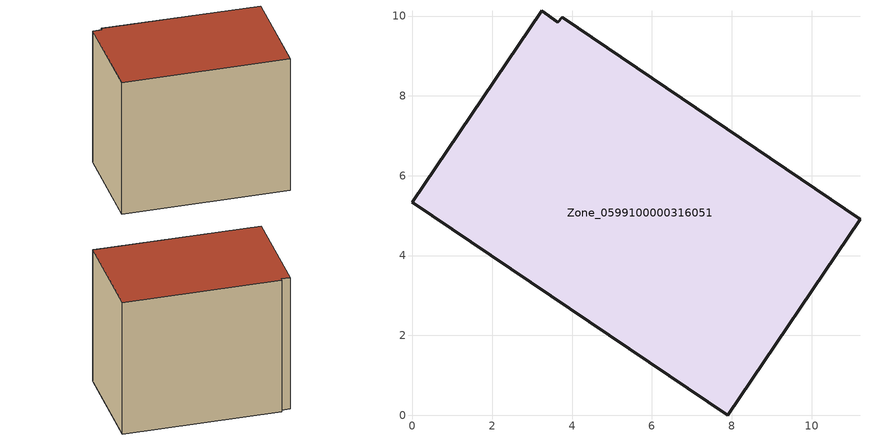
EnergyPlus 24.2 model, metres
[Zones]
Zone_0599100000316051
 floor ground (C_G): 3.75,9.97 11.21,4.91 7.9,0 0,5.34 3.23,10.13 3.64,9.85 z1.54
 wall outside (C_F): 7.9,0 11.21,4.91 3.75,9.97 3.64,9.85 3.23,10.13 0,5.34 7.9,0 z1.54:9.83
 roof outside (C_R): 11.21,4.91 3.75,9.97 3.64,9.85 3.23,10.13 0,5.34 7.9,0 z9.83
[BUILDING]
Pand.0599100000316051: North Axis=0; Terrain=City; Loads Convergence Tolerance Value=0.04; Temperature Convergence Tolerance Value=0.4; Solar Distribution=FullExterior; Maximum Number of Warmup Days=25; Minimum Number of Warmup Days=1
[Site:Location]
Rotterdam.The.Hague.AP_ZH_NLD Design_Conditions: Latitude=51.96; Longitude=4.45; Time Zone=1; Elevation=-4.5
[SITE:GROUNDTEMPERATURE:BUILDINGSURFACE]
18, 18, 18, 18, 18, 18, 18, 18, 18, 18, 18, 18
[MATERIAL] Thermal Absorptance=0.9; Solar Absorptance=0.7; Visible Absorptance=0.7
Name | Roughness | Thickness | Conductivity | Density | Specific Heat
G.TC.1975-1991 | MediumSmooth | 0.15 | 0.288461 | 540 | 1210
F.TC.1975-1991 | Rough | 0.3 | 0.230769 | 1920 | 840
R.TC.1975-1991 | MediumRough | 0.2 | 0.153846 | 1500 | 1000
[CONSTRUCTION]
C_G: G.TC.1975-1991
C_F: F.TC.1975-1991
C_R: R.TC.1975-1991
[ZONE]
Zone_0599100000316051: Type=1; Multiplier=1; Ceiling Height=Autocalculate; Volume=Autocalculate; Floor Area=autocalculate; Part of Total Floor Area=Yes
[ZONEINFILTRATION:DESIGNFLOWRATE]
Infil_Zone_0599100000316051: Zone or ZoneList or Space or SpaceList=Zone_0599100000316051; Schedule=AlwaysOn; Design Flow Rate Calculation Method=Flow/Area; Flow Rate per Floor Area=0.003; Constant Term Coefficient=1; Temperature Term Coefficient=0; Velocity Term Coefficient=0; Velocity Squared Term Coefficient=0
[HVACTEMPLATE:ZONE:IDEALLOADSAIRSYSTEM]
Zone_0599100000316051: Maximum Heating Supply Air Temperature=50; Minimum Cooling Supply Air Temperature=13; Maximum Heating Supply Air Humidity Ratio=0.0156; Minimum Cooling Supply Air Humidity Ratio=0.0077; Heating Limit=NoLimit; Cooling Limit=NoLimit; Dehumidification Control Type=ConstantSensibleHeatRatio; Cooling Sensible Heat Ratio=0.7; Dehumidification Setpoint=60; Humidification Control Type=None; Humidification Setpoint=30; Outdoor Air Method=None; Outdoor Air Flow Rate per Person=0.00944; Outdoor Air Flow Rate per Zone Floor Area=0; Outdoor Air Flow Rate per Zone=0; Demand Controlled Ventilation Type=None; Outdoor Air Economizer Type=NoEconomizer; Heat Recovery Type=None; Sensible Heat Recovery Effectiveness=0.7; Latent Heat Recovery Effectiveness=0.65
[ZONECONTROL:THERMOSTAT]
ThermostatControl_Zone_0599100000316051: Zone or ZoneList=Zone_0599100000316051; Control Type Schedule=DualSetpointControlType; Control 1=Thermostat_Zone_0599100000316051; Temperature Difference Between Cutout And Setpoint=0
[THERMOSTATSETPOINT:DUALSETPOINT]
Thermostat_Zone_0599100000316051: Heating Setpoint Temperature Schedule=HeatingSetpoint_Zone_0599100000316051; Cooling Setpoint Temperature Schedule=CoolingSetpoint_Zone_0599100000316051
[SCHEDULE:COMPACT]
HeatingSetpoint_Zone_0599100000316051: Through: 12/31, For: AllDays, Until: 24:00, 21
CoolingSetpoint_Zone_0599100000316051: Through: 12/31, For: AllDays, Until: 24:00, 24
DualSetpointControlType: Through: 12/31, For: AllDays, Until: 24:00, 4
AlwaysOn: Through: 12/31, For: AllDays, Until: 24:00, 1
